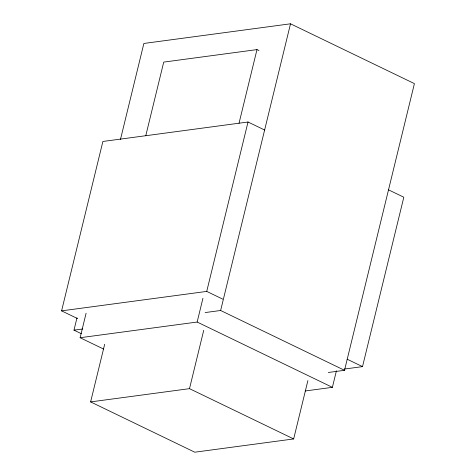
<?xml version="1.0" encoding="UTF-8"?>
<svg xmlns="http://www.w3.org/2000/svg" width="476" height="476" viewBox="0 0 476 476"><rect width="100%" height="100%" fill="white"/><g stroke="black" fill="none" stroke-linecap="round" stroke-linejoin="round"><path stroke-width="0.71" d="M77.636 318.611L61.588 310.864L102.887 141.467L248.026 122.005L264.739 130.079M81.348 333.706L73.982 330.148L76.975 317.873M120.458 139.504L143.871 43.459L290.515 23.8L414.412 83.615L344.523 370.304L328.309 372.482M103.554 349.039L80.123 337.728L86.091 313.244M145.769 135.749L163.726 62.1L256.986 49.599L258.992 50.569M307.889 380.58L293.662 438.943L194.779 452.2L90.618 401.911L104.672 344.267M239.029 123.248L256.986 49.599M80.123 337.728L197.153 322.038L202.943 298.274M61.588 310.864L206.733 291.407L248.026 122.005M90.618 401.911L189.502 388.654L203.734 330.29M205.156 312.565L220.632 310.489L290.515 23.8M305.158 390.986L332.391 387.333L336.425 370.768M344.1 369.09L362.516 366.621L403.815 197.225L388.434 189.799M73.982 330.148L82.83 328.964M206.733 291.407L222.78 299.154M347.141 359.196L362.516 366.621M220.632 310.489L344.523 370.304M197.153 322.038L332.391 387.333M189.502 388.654L293.662 438.943"/></g></svg>
